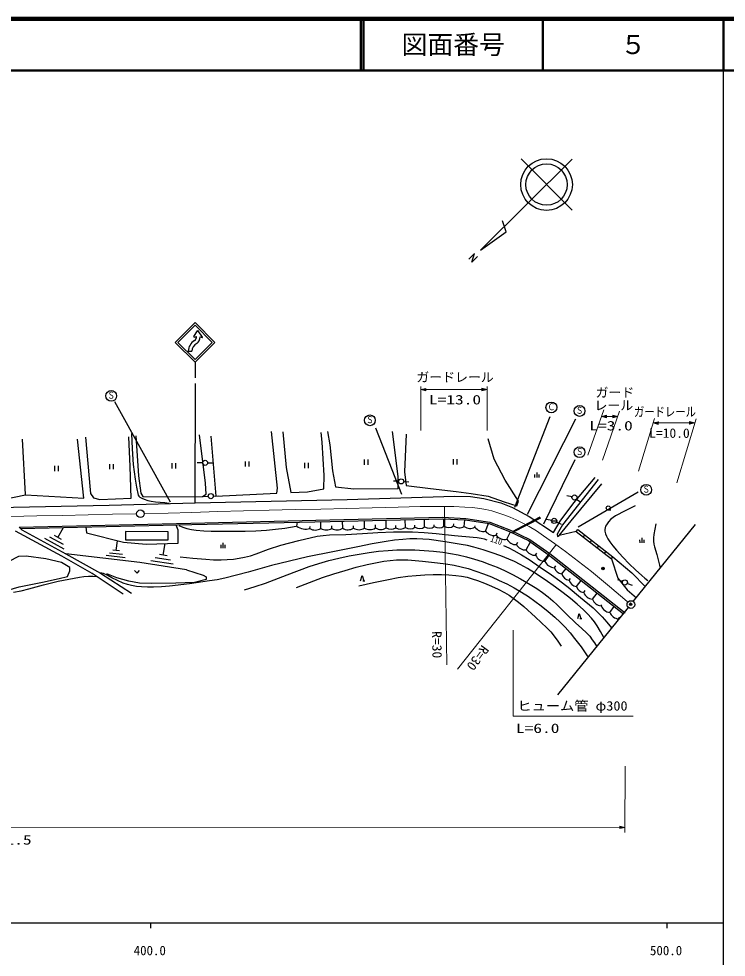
# Model space of a CAD drawing. Units: millimetres, scale not verified. Extents: x 40000 to 680000, y 20000 to 380000.
# Drawn here: x 442464 to 579500, y 198357 to 380000 of the extents above; entities that cross this region are included whole.
import ezdxf
from ezdxf.enums import TextEntityAlignment as Align

# ---------------------------------------------------------------- set-up
doc = ezdxf.new("R2010")
doc.units = ezdxf.units.MM
doc.header["$LTSCALE"] = 1000
doc.header["$PDMODE"] = 32
doc.header["$PDSIZE"] = 500
doc.linetypes.add('CHAIN', pattern=[18.5, 12, -1.5, 3.5, -1.5])
for name, color, linetype, lineweight in [('M-BGD', 7, 'Continuous', 25), ('M-BMK', 2, 'CHAIN', 13), ('M-BMK-OTRS', 5, 'Continuous', 25), ('M-BMK-SRVR', 3, 'Continuous', 25), ('M-STR-HTXT', 7, 'Continuous', 13), ('M-STR-STRC', 7, 'Continuous', 25), ('M-TTL', 2, 'Continuous', 140), ('M-TTL-BAND', 7, 'Continuous', 25), ('M-TTL-LINE', 7, 'Continuous', 50)]:
    doc.layers.add(name, color=color, linetype=linetype, lineweight=lineweight)
doc.layers.add('M-OTRS', color=6, linetype='Continuous')
doc.layers.add('M-TTL-TXT', color=7, linetype='Continuous')
doc.styles.add('ＭＳ ゴシック', font='')
doc.styles.get('ＭＳ ゴシック').set_extended_font_data('MS Gothic')

# ---------------------------------------------------------------- blocks, each defined once
blk = doc.blocks.new('BUHIN220')
at = {"color": 7, "linetype": 'Continuous', "lineweight": 25}
for p, q in [((-624, 81), (85, -624)), ((626, -79), (-83, 626))]:
    blk.add_line(p, q, dxfattribs=at)
blk = doc.blocks.new('BUHIN221')
at = {"color": 7, "linetype": 'Continuous', "lineweight": 25}
blk.add_lwpolyline([(521, 187), (-167, 166), (-184, -522)], dxfattribs=at)
blk = doc.blocks.new('BUHIN222')
at = {"color": 7, "linetype": 'Continuous', "lineweight": 25}
blk.add_line((351, 353), (-351, -353), dxfattribs=at)
blk.add_circle((0, 0), 498, dxfattribs=at)
blk = doc.blocks.new('BUHIN223')
at = {"color": 7, "linetype": 'Continuous', "lineweight": 25}
blk.add_circle((0, 0), 498, dxfattribs=at)
blk = doc.blocks.new('BUHIN227')
at = {"color": 7, "linetype": 'Continuous', "lineweight": 25}
for p, q in [((-209, -356), (-635, 67)), ((355, -353), (-355, 353)), ((355, 211), (-71, 634))]:
    blk.add_line(p, q, dxfattribs=at)
blk = doc.blocks.new('BUHIN228')
at = {"color": 7, "linetype": 'Continuous', "lineweight": 25}
blk.add_line((-422, 282), (-704, -2), dxfattribs=at)
blk.add_lwpolyline([(-138, 567), (355, -353), (-568, 134)], dxfattribs=at)
blk = doc.blocks.new('BUHIN232')
at = {"color": 3, "linetype": 'Continuous', "lineweight": 25}
blk.add_circle((0, 0), 746, dxfattribs=at)

msp = doc.modelspace()

# ---------------------------------------------------------------- linework, layer by layer
at = {"layer": 'M-BGD'}
for p, q in [((443099, 298616), (443728, 287928)), ((478051, 294042), (477051, 294024)), ((479050, 294053), (480050, 294059)), ((554720, 290855), (547759, 282035)), ((549969, 286312), (554104, 291222)), ((516044, 290475), (515045, 290515)), ((517043, 290435), (518043, 290396)), ((549463, 282850), (555417, 289998)), ((479151, 287564), (478154, 287485)), ((480149, 287627), (481148, 287674)), ((506057, 286972), (526870, 287611)), ((526870, 287611), (529987, 287556)), ((529987, 287556), (532545, 287176)), ((532545, 287176), (535820, 286283)), ((549631, 287447), (548654, 287660)), ((550523, 287045), (551332, 286456)), ((422661, 285088), (459979, 285883)), ((459979, 285883), (476661, 286316)), ((476661, 286316), (506057, 286972)), ((535820, 286283), (538091, 285406)), ((538091, 285406), (541295, 283677)), ((547326, 282754), (549969, 286312)), ((502746, 282996), (524621, 283507)), ((524621, 283507), (529040, 283280)), ((538075, 280780), (543463, 283598)), ((538167, 280603), (543555, 283421)), ((541295, 283677), (546037, 280582)), ((556646, 284931), (557144, 284931)), ((442511, 281625), (475779, 282366)), ((442511, 281625), (443089, 281081)), ((442796, 281357), (475994, 282097)), ((450061, 279593), (451138, 281552)), ((455446, 281639), (455607, 280485)), ((475779, 282366), (502746, 282996)), ((475994, 282097), (502753, 282721)), ((496306, 281814), (496449, 282574)), ((498858, 281334), (498892, 281719)), ((500974, 281351), (500963, 282679)), ((502753, 282721), (524609, 283232)), ((503089, 281368), (503085, 281876)), ((505205, 281386), (505193, 282778)), ((507316, 281403), (507312, 281878)), ((509427, 281421), (509415, 282877)), ((511538, 281438), (511534, 282026)), ((513649, 281456), (513627, 282975)), ((515502, 281496), (515494, 281898)), ((517355, 281536), (517322, 283061)), ((519208, 281576), (519196, 281976)), ((521080, 281645), (521025, 283148)), ((522953, 281715), (522942, 282030)), ((524609, 283232), (528983, 283007)), ((524826, 281784), (524773, 283223)), ((526699, 281853), (526704, 282264)), ((528753, 281722), (528835, 283015)), ((528983, 283007), (533576, 282292)), ((529040, 283280), (533713, 282552)), ((530807, 281591), (530871, 281888)), ((532877, 280810), (533444, 282312)), ((533576, 282292), (537508, 280757)), ((533713, 282552), (537711, 280991)), ((545689, 282903), (544704, 283075)), ((546037, 280582), (547326, 282754)), ((546636, 282609), (547545, 282192)), ((547759, 282035), (546749, 280273)), ((547144, 279955), (549463, 282850)), ((450809, 275971), (441811, 280815)), ((443089, 281081), (451568, 276421)), ((450720, 279230), (449401, 279955)), ((455607, 280485), (462752, 278668)), ((463143, 280731), (463142, 279126)), ((471374, 280726), (463143, 280731)), ((471373, 279121), (471374, 280726)), ((534947, 280029), (535137, 280531)), ((537018, 279248), (537680, 280676)), ((537508, 280757), (541199, 279027)), ((537711, 280991), (541457, 279236)), ((546749, 280273), (546785, 279783)), ((546785, 279783), (547144, 279955)), ((550450, 280742), (547144, 279955)), ((550450, 280742), (550756, 281137)), ((550450, 280742), (557253, 275462)), ((550756, 281137), (557560, 275857)), ((551810, 279686), (552117, 280081)), ((451262, 277338), (447513, 279398)), ((448444, 279709), (451034, 278285)), ((461355, 277072), (461574, 278984)), ((462752, 278668), (467121, 278300)), ((463142, 279126), (471373, 279121)), ((467121, 278300), (473342, 278510)), ((470456, 276178), (470816, 278438)), ((538870, 278217), (539133, 278690)), ((540722, 277186), (541592, 278748)), ((541199, 279027), (545029, 276309)), ((541457, 279236), (545334, 276484)), ((553171, 278630), (553478, 279025)), ((554532, 277574), (554838, 277969)), ((465886, 274781), (451568, 276421)), ((451568, 276421), (458272, 272717)), ((460030, 276637), (462557, 276348)), ((461998, 276998), (460712, 277146)), ((471216, 276057), (469695, 276299)), ((542574, 276155), (542842, 276595)), ((544391, 274952), (545200, 276174)), ((545029, 276309), (559577, 264831)), ((545334, 276484), (559892, 264998)), ((555893, 276518), (556199, 276913)), ((456708, 272628), (450809, 275971)), ((463047, 275668), (459389, 276087)), ((474931, 273339), (465886, 274781)), ((472392, 274421), (468069, 275111)), ((468858, 275731), (471846, 275255)), ((557253, 275462), (557560, 275857)), ((557253, 275462), (558522, 271702)), ((557560, 275857), (561231, 272741)), ((462712, 268647), (456708, 272628)), ((458272, 272717), (464278, 268851)), ((546209, 273749), (546500, 274136)), ((547628, 272544), (548500, 273571)), ((561231, 272741), (563868, 270069)), ((549047, 271340), (549313, 271652)), ((550467, 270135), (551424, 271264)), ((559409, 271066), (558471, 271413)), ((558522, 271702), (560306, 269447)), ((560350, 270726), (561292, 270393)), ((551886, 268930), (552199, 269321)), ((553573, 267655), (554479, 268853)), ((560306, 269447), (562104, 267947)), ((555259, 266379), (555420, 266592)), ((556946, 265104), (557800, 266233)), ((558633, 263828), (558902, 264184))]:
    msp.add_line(p, q, dxfattribs=at)
for points in [[(464281, 299742), (464434, 296744), (464648, 293717), (464813, 292300), (465035, 290900), (465268, 289367), (465569, 287808), (465713, 287598), (465913, 287419), (466318, 287189), (466769, 287004), (467433, 286786), (468110, 286627), (468963, 286509), (469840, 286449), (470739, 286378), (471623, 286250)], [(479658, 299192), (480662, 287574), (492482, 288154), (492552, 289150), (491432, 300134)], [(493635, 300043), (494249, 293156), (495161, 288311), (498366, 288465), (501577, 288986), (501623, 291609), (501263, 298019), (501034, 299913)], [(502297, 300101), (502724, 297521), (503213, 292474), (503789, 289419), (507336, 289042), (515945, 289101), (515985, 291410), (514826, 300144)], [(435322, 298289), (435582, 292196), (435488, 286844), (437742, 286647), (443799, 287853), (455057, 287236), (453840, 298647)], [(455369, 299040), (456293, 288841), (456332, 288106), (456948, 287307), (458149, 286971), (464243, 287232), (464035, 293324), (463768, 299050)], [(465137, 299289), (465683, 291511), (466097, 288197), (466505, 287507), (476529, 287437), (478052, 287515), (478779, 287974), (478659, 290129), (477458, 299440)], [(517494, 299624), (517155, 292282), (517477, 289652), (522243, 289096), (527219, 288484), (530100, 288118), (533397, 287588), (536475, 286484), (538928, 285706), (539259, 286645), (536653, 290680), (534520, 294759), (533382, 298716)], [(561879, 285710), (559949, 284786), (558029, 283798), (557586, 283483), (557174, 283116), (556717, 282612), (556298, 282059), (556130, 281763), (556019, 281450), (555985, 281127), (556013, 280796), (556126, 280331), (556298, 279879), (556585, 279320), (556926, 278788), (557547, 277955), (558213, 277163), (559438, 275810), (560717, 274488), (561898, 273350), (563120, 272257), (563714, 271755), (564322, 271254)], [(473342, 278510), (473334, 281030), (472931, 281982)], [(473443, 281891), (474215, 281598), (475017, 281358), (475919, 281170), (476843, 281040), (478291, 280909), (479749, 280838), (483037, 280815), (486339, 280853), (488378, 280909), (490424, 281025), (492201, 281197), (493973, 281429), (495089, 281594), (496215, 281768)], [(565887, 282257), (565643, 281243), (565454, 280199), (565395, 279557), (565396, 278906), (565461, 278333), (565587, 277769), (566060, 276276), (566473, 274775), (566577, 274269), (566670, 273762)], [(473733, 275886), (476203, 275601), (478679, 275377), (480165, 275296), (481663, 275276), (482860, 275315), (484064, 275415), (485131, 275567), (486199, 275780), (487343, 276073), (488480, 276426), (490839, 277311), (493210, 278136), (496728, 279028), (500257, 279860), (501444, 280007), (502639, 280094), (505837, 280190), (509023, 280346), (512034, 280540), (515049, 280675), (516876, 280701), (518715, 280667), (521002, 280550), (523296, 280372), (526884, 279993), (530482, 279674), (531266, 279593), (532039, 279453), (532580, 279312), (533127, 279152)], [(555776, 260273), (555174, 261401), (554516, 262504), (553996, 263245), (553420, 263959), (552658, 264794), (551843, 265597), (550607, 266713), (549336, 267779), (547893, 268914), (546413, 270003), (544405, 271400), (542362, 272749), (540993, 273599), (539595, 274396), (538516, 274938), (537401, 275430), (535807, 276051), (534189, 276617), (532399, 277200), (530596, 277723), (529374, 278018), (528140, 278254), (525043, 278755), (521928, 279199), (520744, 279296), (519545, 279333), (518185, 279311), (516826, 279230), (515225, 279066), (513622, 278841), (510894, 278360), (508166, 277819), (503274, 276842), (498378, 275833), (494882, 275029), (491393, 274164), (486897, 272905), (482388, 271706), (480908, 271428), (479417, 271210), (475539, 270652), (471657, 270154), (470104, 270024), (468536, 269953), (467377, 269959), (466219, 270025), (465274, 270136), (464329, 270308), (463515, 270513), (462718, 270776), (461595, 271247), (460492, 271775), (459709, 272245), (458900, 272658), (458539, 272710), (458165, 272726)], [(536346, 278025), (537369, 277575), (538374, 277067), (539863, 276214), (541321, 275309), (543488, 273881), (545634, 272395), (547270, 271213), (548878, 269978), (551302, 268002), (553692, 265977), (554585, 265149), (555441, 264271), (556379, 263196), (557284, 262088)], [(486162, 269494), (488225, 270103), (490268, 270768), (494470, 272400), (498694, 273976), (500603, 274573), (502539, 275115), (504488, 275605), (506458, 276039), (508393, 276404), (510339, 276710), (512176, 276938), (514028, 277108), (515665, 277202), (517314, 277236), (519162, 277204), (521018, 277110), (522820, 276964), (524615, 276758), (526115, 276522), (527605, 276228), (529171, 275857), (530723, 275427), (532238, 274943), (533732, 274403), (535151, 273833), (536555, 273203), (538103, 272433), (539624, 271610), (541217, 270682), (542787, 269697), (543919, 268924), (545012, 268103), (545905, 267353), (546765, 266550), (548550, 264771), (550389, 263024), (551474, 262072), (552510, 261081), (553050, 260472), (553550, 259815), (553976, 259198), (554394, 258561)], [(434940, 272727), (431098, 272112), (426578, 271772), (425364, 271426), (425092, 270853), (426811, 270088), (430364, 269186), (434555, 268693), (438547, 268885), (442557, 270074), (447034, 270941), (450301, 271671), (451883, 272063), (452374, 273157), (452333, 273787), (450775, 274759), (447691, 275496), (443868, 275983), (442397, 275904), (440543, 274939), (437218, 273895)], [(496240, 269918), (498751, 270904), (501283, 271835), (503473, 272564), (505690, 273238), (507823, 273834), (509973, 274372), (511576, 274720), (513204, 275012), (514425, 275176), (515649, 275279), (516736, 275307), (517831, 275275), (520682, 275027), (523541, 274719), (525167, 274515), (526783, 274252), (528149, 273947), (529511, 273582), (531011, 273112), (532504, 272583), (534038, 271972), (535547, 271307), (536994, 270607), (538424, 269848), (539822, 269032), (541188, 268165), (542452, 267287), (543680, 266360), (545011, 265286), (546304, 264166), (547327, 263211), (548308, 262214), (549245, 261165), (550136, 260076), (551389, 258408), (552592, 256707), (552610, 256683), (552627, 256658)], [(474931, 273339), (478168, 272337), (478792, 272011), (478783, 271486), (476516, 270896), (472891, 270750), (468218, 270674), (465858, 270768), (463817, 271119), (461467, 271790), (459538, 272559)], [(441441, 269007), (442929, 269303), (444415, 269660), (447249, 270425), (450094, 271130), (452166, 271564), (454254, 271939), (455097, 272047), (455943, 272095), (456801, 272083), (457660, 272041)], [(508316, 270239), (511191, 270898), (514088, 271499), (515940, 271824), (517812, 272091), (519452, 272267), (521106, 272384), (522733, 272437), (524365, 272430), (525748, 272372), (527135, 272254), (528214, 272107), (529292, 271899), (530314, 271628), (531319, 271299), (532693, 270770), (534047, 270184), (535326, 269581), (536573, 268928), (537431, 268422), (538257, 267866), (539279, 267085), (540266, 266256), (542534, 264198), (544767, 262089), (545492, 261318), (546169, 260509), (546864, 259549), (547525, 258548)]]:
    msp.add_lwpolyline(points, dxfattribs=at)
msp.add_circle((556646, 285313), 382, dxfattribs=at)
for centre, radius, start, end in [((498074, 284187), 2959, 233.31399, 285.35755), ((518251, 282961), 1683, 237.84292, 304.63989), ((520092, 283031), 1702, 238.72096, 305.51794), ((521964, 283100), 1702, 238.72096, 305.51794), ((523837, 283169), 1702, 238.72096, 305.51794), ((525710, 283239), 1702, 238.72096, 305.51794), ((527829, 283399), 1915, 233.83733, 298.84559), ((529883, 283268), 1915, 233.83733, 298.84559), ((532509, 282969), 2190, 218.99272, 279.6818), ((499902, 283057), 2015, 238.80509, 302.13642), ((502017, 283075), 2015, 238.80509, 302.13642), ((504133, 283092), 2015, 238.80509, 302.13642), ((506247, 283102), 2007, 238.74363, 302.20423), ((508358, 283119), 2007, 238.74363, 302.20423), ((510469, 283137), 2007, 238.74363, 302.20423), ((512580, 283154), 2007, 238.74363, 302.20423), ((514545, 282881), 1683, 237.84292, 304.63989), ((516398, 282921), 1683, 237.84292, 304.63989), ((534579, 282188), 2190, 218.99272, 279.6818), ((536649, 281407), 2190, 218.99272, 279.6818), ((538781, 280238), 2022, 209.28689, 272.50172), ((540634, 279207), 2022, 209.28689, 272.50172), ((542486, 278175), 2022, 209.28689, 272.50172), ((544492, 277079), 2129, 205.71282, 267.28121), ((546310, 275876), 2129, 205.71282, 267.28121), ((547832, 274223), 1691, 196.27807, 263.07504), ((549251, 273018), 1691, 196.27807, 263.07504), ((550670, 271814), 1691, 196.27807, 263.07504), ((552090, 270609), 1691, 196.27807, 263.07504), ((553763, 269659), 2013, 201.22114, 264.57983), ((555449, 268384), 2013, 201.22114, 264.57983), ((557136, 267108), 2013, 201.22114, 264.57983), ((558823, 265832), 2013, 201.22114, 264.57983)]:
    msp.add_arc(centre, radius, start, end, dxfattribs=at)
at = {"layer": 'M-BMK'}
msp.add_line((560320, 267220), (560456, 267105), dxfattribs=at)
for points in [[(476014, 284447), (481000, 284605), (485995, 284756), (490982, 284893), (495979, 285010), (500966, 285112), (505962, 285215), (510948, 285339), (515942, 285482), (520239, 285583), (524549, 285624), (526713, 285589), (528889, 285492), (530334, 285373), (531782, 285192), (532944, 284992), (534094, 284733), (535278, 284400), (536444, 284010), (537648, 283544), (538836, 283019), (540080, 282404), (541295, 281735), (542722, 280868), (544125, 279944), (546265, 278450), (548370, 276908), (550885, 274980), (553372, 272999), (556856, 270130), (560320, 267220)], [(376037, 282183), (381025, 282304), (386023, 282426), (391011, 282546), (396010, 282666), (400998, 282785), (405996, 282903), (410985, 283019), (415983, 283134), (420972, 283246), (425970, 283357), (430959, 283465), (435958, 283573), (440947, 283678), (445946, 283783), (450935, 283887), (455934, 283990), (460603, 284086), (465282, 284182)], [(466781, 284216), (471397, 284324), (476014, 284447)]]:
    msp.add_lwpolyline(points, dxfattribs=at)
at = {"layer": 'M-BMK-OTRS'}
for p, q in [((561501, 267203), (573572, 282086)), ((546860, 249151), (560556, 266038))]:
    msp.add_line(p, q, dxfattribs=at)
at = {"layer": 'M-BMK-SRVR'}
for p, q in [((531924, 335219), (549654, 352844)), ((539755, 352874), (549625, 342945)), ((536884, 338740), (536183, 340864)), ((531924, 335219), (536884, 338740)), ((530747, 334564), (529654, 333466)), ((530214, 332905), (530747, 334564)), ((531308, 333993), (530214, 332905))]:
    msp.add_line(p, q, dxfattribs=at)
for radius in [5000, 4000]:
    msp.add_circle((544690, 347909), radius, dxfattribs=at)
at = {"layer": 'M-OTRS'}
for p in [(555627, 273591), (560981, 266671)]:
    msp.add_point(p, dxfattribs=at)
at = {"layer": 'M-STR-HTXT'}
for p, q in [((520315, 308795), (520315, 300340)), ((533171, 308794), (533171, 300339)), ((520333, 308235), (533171, 308234)), ((552697, 295541), (555781, 304313)), ((558850, 304033), (555516, 294550)), ((555326, 303018), (558517, 303018)), ((562535, 292437), (565596, 302602)), ((573411, 301764), (565344, 301765)), ((573647, 302548), (569932, 290210)), ((524922, 285671), (525395, 254979)), ((527422, 254136), (546498, 278139)), ((538225, 261668), (538224, 245032)), ((538224, 245032), (561502, 245030)), ((559889, 222493), (559890, 235324)), ((319801, 223511), (559889, 223493))]:
    msp.add_line(p, q, dxfattribs=at)
for points in [[(520333, 308235), (521328, 307967), (521337, 308467)], [(520538, 308231), (521273, 308393), (521267, 308043)], [(520638, 308229), (521235, 308356), (521230, 308081)], [(520740, 308227), (521197, 308319), (521193, 308119)], [(520840, 308226), (521159, 308282), (521157, 308157)], [(533171, 308234), (532176, 308502), (532167, 308002)], [(532966, 308237), (532231, 308075), (532237, 308425)], [(532866, 308239), (532269, 308112), (532274, 308387)], [(532764, 308241), (532307, 308149), (532311, 308349)], [(532664, 308243), (532345, 308186), (532348, 308311)], [(555326, 303018), (556327, 302775), (556324, 303275)], [(555531, 303020), (556262, 303200), (556264, 302850)], [(555631, 303020), (556225, 303162), (556227, 302887)], [(555733, 303021), (556188, 303124), (556189, 302924)], [(555833, 303022), (556150, 303086), (556151, 302961)], [(558517, 303018), (557519, 303275), (557515, 302775)], [(558312, 303020), (557578, 302850), (557581, 303200)], [(558212, 303020), (557616, 302887), (557618, 303162)], [(558109, 303021), (557654, 302924), (557655, 303124)], [(558009, 303022), (557691, 302962), (557692, 303087)], [(565344, 301765), (566339, 301497), (566348, 301997)], [(565549, 301761), (566284, 301923), (566278, 301573)], [(565649, 301759), (566246, 301886), (566241, 301611)], [(565751, 301758), (566208, 301850), (566205, 301650)], [(565851, 301756), (566170, 301813), (566168, 301688)], [(573411, 301764), (572412, 302018), (572410, 301518)], [(573206, 301765), (572473, 301592), (572474, 301942)], [(573106, 301765), (572511, 301630), (572512, 301905)], [(573004, 301766), (572548, 301667), (572549, 301867)], [(572904, 301766), (572586, 301705), (572586, 301830)], [(559889, 223493), (558889, 223743), (558889, 223243)], [(559684, 223493), (558951, 223318), (558951, 223668)], [(559584, 223493), (558989, 223355), (558989, 223630)], [(559481, 223493), (559026, 223393), (559026, 223593)], [(559381, 223493), (559064, 223430), (559064, 223555)]]:
    msp.add_lwpolyline(points, close=True, dxfattribs=at)
for points in [[(520435, 308233), (521312, 308430), (521304, 308005), (520438, 308233)], [(521120, 308221), (520943, 308224), (521121, 308246), (521120, 308196), (520943, 308224)], [(533069, 308236), (532193, 308039), (532200, 308464), (533066, 308236)], [(532384, 308248), (532562, 308245), (532384, 308223), (532384, 308273), (532562, 308245)], [(555428, 303019), (556299, 303237), (556302, 302812), (555431, 303019)], [(556113, 303024), (555936, 303022), (556113, 303049), (556113, 302999), (555936, 303022)], [(558414, 303019), (557540, 302813), (557543, 303238), (558412, 303019)], [(557729, 303024), (557907, 303023), (557729, 302999), (557730, 303049), (557907, 303023)], [(565446, 301763), (566323, 301960), (566315, 301535), (565449, 301763)], [(566131, 301751), (565954, 301754), (566132, 301776), (566131, 301726), (565954, 301754)], [(573309, 301765), (572435, 301555), (572437, 301980), (573306, 301765)], [(572624, 301767), (572801, 301766), (572624, 301742), (572624, 301792), (572801, 301766)], [(559786, 223493), (558914, 223280), (558914, 223705), (559784, 223493)], [(559101, 223493), (559279, 223493), (559101, 223468), (559101, 223518), (559279, 223493)]]:
    msp.add_lwpolyline(points, dxfattribs=at)
at = {"layer": 'M-STR-STRC'}
for p, q in [((476609, 321181), (472790, 317362)), ((476609, 320671), (473299, 317362)), ((480427, 317362), (476609, 321181)), ((479918, 317362), (476609, 320671)), ((476392, 318484), (477053, 319576)), ((476466, 318380), (476887, 318471)), ((478039, 318387), (477197, 319581)), ((477602, 318412), (477959, 318282)), ((476608, 313544), (472790, 317362)), ((476608, 314053), (473299, 317362)), ((476608, 314053), (479918, 317362)), ((476608, 313544), (480427, 317362)), ((475283, 315681), (475993, 315681)), ((476608, 313544), (476608, 310505)), ((476619, 286267), (476680, 309410)), ((471882, 286464), (461092, 305864)), ((538531, 285488), (545395, 303011)), ((541022, 284108), (550352, 302537)), ((511557, 300846), (516614, 287960)), ((550190, 294608), (544129, 282210)), ((562471, 288377), (550850, 281585))]:
    msp.add_line(p, q, dxfattribs=at)
for centre in [(460369, 307011), (545629, 304779), (551091, 304094), (510482, 302280), (551097, 296104), (563996, 288831)]:
    msp.add_circle(centre, 1044, dxfattribs=at)
for centre, radius, start, end in [((476451, 318448), 69, 148.83636, 282.09042), ((475976, 318444), 912, 306.0471, 1.66031), ((475976, 318444), 1626, 306.0471, 358.86186), ((477127, 319531), 86.3, 35.1621, 148.83636), ((477982, 318347), 69, 250.01255, 35.1621), ((477737, 315579), 2456, 119.91165, 177.61099), ((477737, 315579), 1747, 117.14184, 176.64318)]:
    msp.add_arc(centre, radius, start, end, dxfattribs=at)
at = {"layer": 'M-TTL'}
msp.add_line((680000, 380000), (40000, 380000), dxfattribs=at)
at = {"layer": 'M-TTL-BAND'}
for p, q in [((579000, 20000), (579000, 370000)), ((40000, 205000), (579000, 205000)), ((468000, 205000), (468000, 204000)), ((568000, 205000), (568000, 204000))]:
    msp.add_line(p, q, dxfattribs=at)
at = {"layer": 'M-TTL-LINE'}
for p, q in [((508747, 380000), (508747, 370000)), ((509247, 380000), (509247, 370000)), ((543997, 380000), (543997, 370000)), ((579000, 380000), (579000, 370000)), ((40000, 370000), (680000, 370000))]:
    msp.add_line(p, q, dxfattribs=at)

# ---------------------------------------------------------------- block references
at = {"layer": 'M-BGD', "rotation": 134.82899}
for name, p in [('BUHIN220', (472486, 293465)), ('BUHIN223', (478550, 294051)), ('BUHIN220', (486681, 293824)), ('BUHIN220', (498209, 293546)), ('BUHIN220', (509753, 294178)), ('BUHIN220', (526978, 294255)), ('BUHIN220', (449791, 292953)), ('BUHIN220', (460419, 293298)), ('BUHIN223', (516544, 290455)), ('BUHIN227', (542790, 291702)), ('BUHIN223', (479650, 287604)), ('BUHIN223', (550120, 287340)), ('BUHIN222', (546182, 282818)), ('BUHIN227', (481976, 278048)), ('BUHIN227', (563130, 279054)), ('BUHIN221', (465381, 272952)), ('BUHIN228', (508987, 271733)), ('BUHIN223', (559878, 270892)), ('BUHIN228', (551044, 264394))]:
    msp.add_blockref(name, p, dxfattribs=at)
at = {"layer": 'M-BMK-SRVR', "rotation": 134.82899}
for p in [(466031, 284199), (561028, 266620)]:
    msp.add_blockref('BUHIN232', p, dxfattribs=at)

# ---------------------------------------------------------------- texts
at = {"layer": 'M-BGD', "style": 'ＭＳ ゴシック', "width": 0.75}
msp.add_text('110', height=1320, rotation=340.996, dxfattribs=at).set_placement((533563, 278471), align=Align.BOTTOM_LEFT)
at = {"layer": 'M-STR-HTXT', "style": 'ＭＳ ゴシック'}
for s, p in [('ガードレール', (519471, 309169)), ('ガード', (554177, 306203)), ('レール', (553978, 303700))]:
    msp.add_text(s, height=1833, rotation=359.996, dxfattribs=at).set_placement(p, align=Align.BOTTOM_LEFT)
for s, rotation, width, p in [('L=13.0', 359.996, 1.35, (521913, 304805)), ('ガードレール', 359.996, 0.8, (561632, 302465)), ('L=3.0', 359.996, 1.35, (552978, 299772)), ('L=10.0', 359.996, 1.05, (564568, 298342)), ('R=30', 270.996, 1.05, (521963, 261439)), ('R=30', 233.596, 1.05, (531760, 259262)), ('ヒューム管 φ300', 359.996, 1.1, (539064, 245548)), ('L=6.0', 359.996, 1.35, (538765, 241212)), ('L=241.5', 359.996, 1.35, (433168, 219615))]:
    msp.add_text(s, height=1833, rotation=rotation, dxfattribs=dict(at, width=width)).set_placement(p, align=Align.BOTTOM_LEFT)
at = {"layer": 'M-STR-STRC', "style": 'ＭＳ ゴシック', "width": 0.8}
for s, p in [('Ｓ', (459627, 306064)), ('Ｃ', (544887, 303832)), ('Ｓ', (550350, 303147)), ('Ｓ', (509740, 301334)), ('Ｓ', (550356, 295157)), ('Ｓ', (563254, 287885))]:
    msp.add_text(s, height=1320, rotation=359.996, dxfattribs=at).set_placement(p, align=Align.BOTTOM_LEFT)
at = {"layer": 'M-TTL-BAND', "style": 'ＭＳ ゴシック'}
for s, p in [('400.0', (467844, 198195)), ('500.0', (567844, 198195))]:
    msp.add_text(s, height=1833, dxfattribs=at).set_placement(p, align=Align.BOTTOM_CENTER)
at = {"layer": 'M-TTL-TXT', "style": 'ＭＳ ゴシック'}
for s, p in [('図面番号', (526622, 375000)), ('５', (561497, 375000))]:
    msp.add_text(s, height=3666, dxfattribs=at).set_placement(p, align=Align.MIDDLE_CENTER)

doc.saveas('drawing.dxf')
